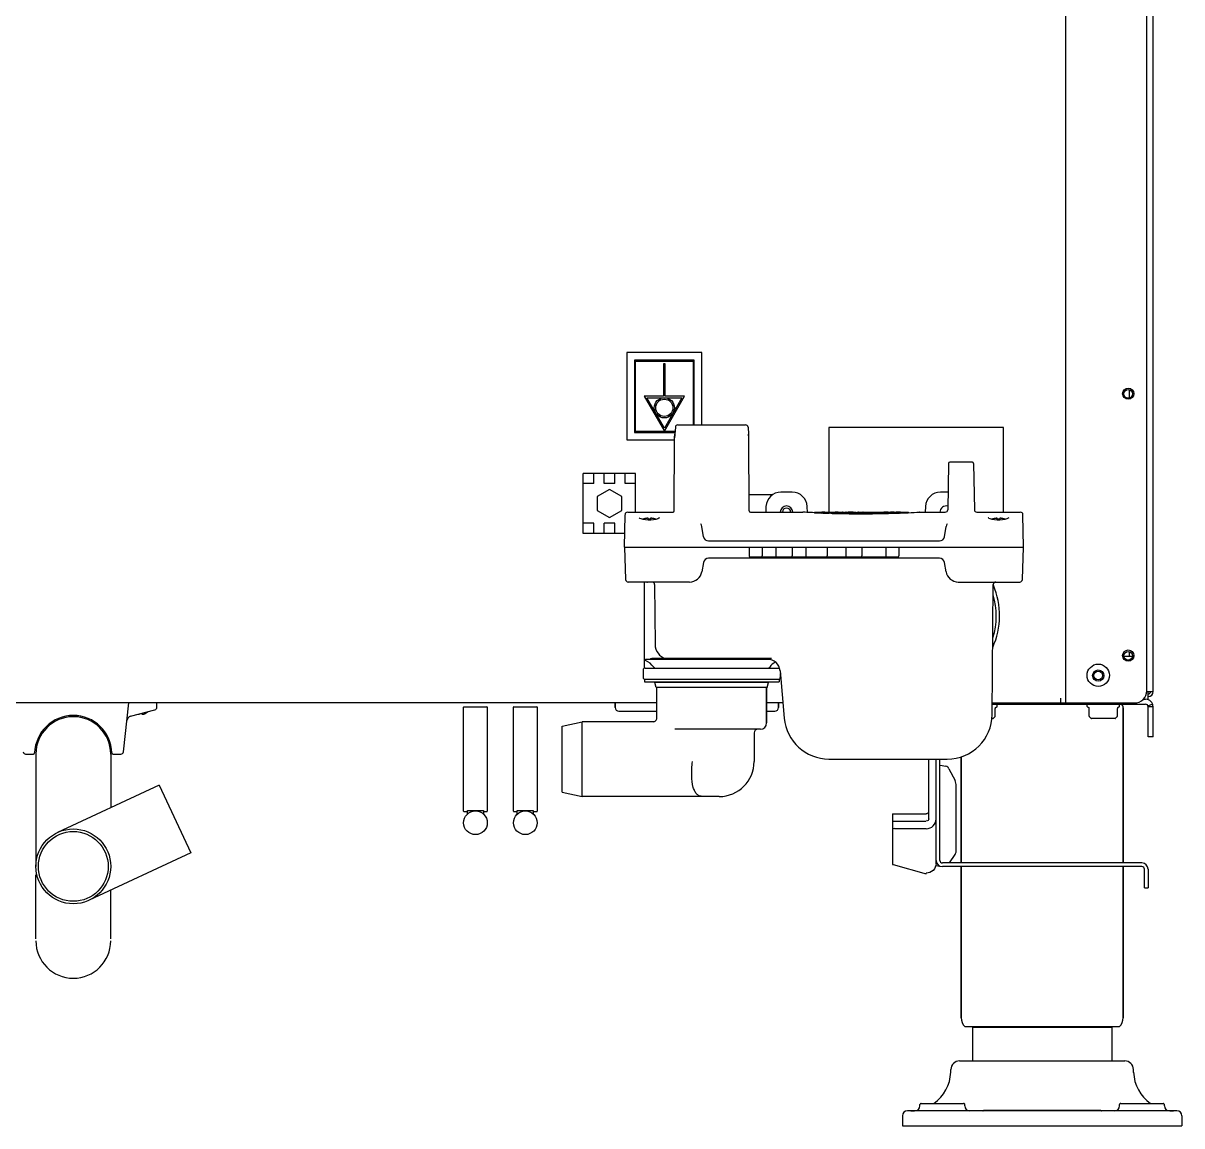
# Model space of a CAD drawing. Header units: millimetres. Extents: x 2482 to 7241, y 2335 to 6851.
# Drawn here: x 2941.9 to 3406.5, y 3663.4 to 4105.4 of the extents above; entities that cross this region are included whole.
import ezdxf

# ---------------------------------------------------------------- set-up
doc = ezdxf.new("R2010")
doc.units = ezdxf.units.MM
doc.header["$LTSCALE"] = 669.9
doc.layers.get('0').update_dxf_attribs({"linetype": 'CONTINUOUS'})
doc.layers.add('ASSI', color=7, linetype='CONTINUOUS')
doc.layers.add('GEOM', color=7, linetype='CONTINUOUS')

msp = doc.modelspace()

# ---------------------------------------------------------------- linework, layer by layer
at = {"color": 7, "linetype": 'Continuous'}
for p, q in [((3187.5, 3924.87), (3166.5, 3924.87)), ((3166.5, 3900.87), (3166.5, 3924.87)), ((3170.7, 3920.81), (3170.7, 3924.87)), ((3174.9, 3920.81), (3174.9, 3924.87)), ((3179.1, 3920.81), (3179.1, 3924.87)), ((3183.3, 3920.81), (3183.3, 3924.87)), ((3187.5, 3909.37), (3187.5, 3924.87)), ((3170.7, 3920.81), (3166.5, 3920.81)), ((3177, 3918.52), (3172.11, 3915.69)), ((3179.1, 3920.81), (3174.9, 3920.81)), ((3181.9, 3915.69), (3177, 3918.52)), ((3187.5, 3920.81), (3183.3, 3920.81)), ((3172.11, 3915.69), (3172.11, 3910.04)), ((3181.9, 3910.04), (3181.9, 3915.69)), ((3172.11, 3910.04), (3177, 3907.22)), ((3177, 3907.22), (3181.9, 3910.04)), ((3170.7, 3904.92), (3166.5, 3904.92)), ((3170.7, 3900.87), (3170.7, 3904.92)), ((3179.1, 3904.92), (3174.9, 3904.92)), ((3174.9, 3900.87), (3174.9, 3904.92)), ((3179.1, 3900.87), (3179.1, 3904.92)), ((3190.5, 3906.56), (3190.5, 3906.58)), ((3192.07, 3906.91), (3192, 3906.91)), ((3192.5, 3906.56), (3192.5, 3906.91)), ((3193.5, 3906.91), (3193.5, 3906.56)), ((3193.93, 3906.91), (3193.91, 3906.91)), ((3195.5, 3906.58), (3195.5, 3906.56)), ((3330.5, 3906.56), (3330.5, 3906.58)), ((3332.07, 3906.91), (3332, 3906.91)), ((3332.5, 3906.56), (3332.5, 3906.91)), ((3333.5, 3906.91), (3333.5, 3906.56)), ((3333.93, 3906.91), (3333.91, 3906.91)), ((3335.5, 3906.58), (3335.5, 3906.56)), ((3183.1, 3900.87), (3166.5, 3900.87)), ((2988.07, 3828.36), (2988.1, 3828.36)), ((2988.5, 3828.37), (2988.5, 3828.49)), ((2989.5, 3828.76), (2989.5, 3828.37)), ((2989.93, 3828.36), (2990, 3828.37)), ((2991.3, 3828.92), (2991.3, 3828.89)), ((3118.5, 3789.52), (3118.5, 3831.22)), ((3118.65, 3831.37), (3127.85, 3831.37)), ((3128, 3831.22), (3128, 3789.52)), ((3138.5, 3789.52), (3138.5, 3831.22)), ((3138.65, 3831.37), (3147.85, 3831.37)), ((3148, 3831.22), (3148, 3789.52)), ((3332.45, 3831.53), (3332.45, 3832.37)), ((3368.55, 3831.53), (3368.55, 3832.37)), ((3381.45, 3831.53), (3381.45, 3832.37)), ((3118.65, 3789.37), (3120.04, 3789.37)), ((3120.04, 3789.75), (3126.46, 3789.75)), ((3120.04, 3788.37), (3120.04, 3789.75)), ((3126.46, 3789.75), (3126.46, 3788.37)), ((3126.46, 3789.37), (3127.85, 3789.37)), ((3138.65, 3789.37), (3140.04, 3789.37)), ((3140.04, 3789.75), (3146.46, 3789.75)), ((3140.04, 3788.37), (3140.04, 3789.75)), ((3146.46, 3789.75), (3146.46, 3788.37)), ((3146.46, 3789.37), (3147.85, 3789.37))]:
    msp.add_line(p, q, dxfattribs=at)
for centre in [(3123.25, 3784.87), (3143.25, 3784.87)]:
    msp.add_circle(centre, 4.75, dxfattribs=at)
for centre, radius, start, end in [((3192.8, 3899.97), 7, 109.1821, 111.2471), ((3192.81, 3899.95), 7.01, 107.6945, 109.259), ((3192.82, 3899.94), 7.01, 106.1372, 107.6944), ((3192.82, 3899.94), 7.02, 105.8377, 106.1373), ((3192.82, 3899.93), 7.02, 104.5801, 105.8376), ((3192.82, 3899.93), 7.03, 104.0076, 104.5802), ((3192.82, 3899.92), 7.04, 103.017, 104.0075), ((3192.82, 3899.91), 7.04, 102.2831, 103.017), ((3192.83, 3899.9), 7.05, 101.444, 102.283), ((3192.83, 3899.89), 7.07, 100.5884, 101.4439), ((3192.83, 3899.87), 7.09, 99.8674, 100.5885), ((3192.84, 3899.85), 7.11, 98.8517, 99.8671), ((3192.84, 3899.82), 7.14, 98.2977, 98.8519), ((3192.85, 3899.76), 7.19, 96.7465, 98.2961), ((3192.25, 3902.7), 4.21, 92.1161, 92.425), ((3192.25, 3902.68), 4.24, 91.4771, 92.1158), ((3192.25, 3902.66), 4.26, 91.0914, 91.4774), ((3192.25, 3902.64), 4.27, 90.5364, 91.0913), ((3192.25, 3902.64), 4.28, 90.103, 90.5366), ((3192.25, 3902.63), 4.28, 89.5938, 90.103), ((3192.25, 3902.64), 4.27, 89.1075, 89.5939), ((3192.25, 3902.65), 4.26, 88.6366, 89.1075), ((3192.25, 3902.67), 4.24, 88.0512, 88.6368), ((3192.25, 3902.69), 4.22, 87.6489, 88.051), ((3192.26, 3902.73), 4.18, 86.6155, 87.6501), ((3193, 3899.41), 7.17, 91.3294, 93.9959), ((3193, 3899.39), 7.18, 88.6697, 91.3303), ((3193, 3899.41), 7.17, 86.0041, 88.6706), ((3193.75, 3902.73), 4.18, 92.35, 93.3845), ((3193.75, 3902.69), 4.22, 91.9489, 92.3511), ((3193.75, 3902.67), 4.24, 91.3632, 91.9488), ((3193.75, 3902.65), 4.26, 90.8924, 91.3634), ((3193.75, 3902.64), 4.27, 90.4061, 90.8924), ((3193.75, 3902.64), 4.28, 89.4635, 90.4062), ((3193.75, 3902.64), 4.27, 88.9087, 89.4636), ((3193.75, 3902.66), 4.26, 88.5226, 88.9086), ((3193.75, 3902.68), 4.24, 87.8842, 88.5229), ((3193.76, 3902.74), 4.18, 86.6153, 87.5761), ((3193.16, 3899.76), 7.19, 81.7039, 83.2535), ((3193.17, 3899.82), 7.14, 81.1481, 81.7023), ((3193.17, 3899.85), 7.11, 80.1329, 81.1483), ((3193.17, 3899.87), 7.09, 79.4115, 80.1325), ((3193.18, 3899.89), 7.07, 78.5561, 79.4116), ((3193.18, 3899.9), 7.05, 77.717, 78.556), ((3193.18, 3899.91), 7.04, 76.983, 77.7169), ((3193.18, 3899.92), 7.04, 75.9925, 76.983), ((3193.19, 3899.93), 7.03, 75.4198, 75.9924), ((3193.19, 3899.93), 7.02, 74.1624, 75.4199), ((3193.19, 3899.94), 7.02, 73.8627, 74.1623), ((3193.19, 3899.94), 7.01, 72.3056, 73.8628), ((3193.19, 3899.95), 7.01, 70.741, 72.3055), ((3193.2, 3899.97), 7, 68.7398, 70.8179), ((3332.8, 3899.97), 7, 109.1821, 111.2471), ((3332.81, 3899.95), 7.01, 107.6945, 109.259), ((3332.82, 3899.94), 7.01, 106.1372, 107.6944), ((3332.82, 3899.94), 7.02, 105.8377, 106.1373), ((3332.82, 3899.93), 7.02, 104.5801, 105.8376), ((3332.82, 3899.93), 7.03, 104.0076, 104.5802), ((3332.82, 3899.92), 7.04, 103.017, 104.0075), ((3332.82, 3899.91), 7.04, 102.2831, 103.017), ((3332.83, 3899.9), 7.05, 101.444, 102.283), ((3332.83, 3899.89), 7.07, 100.5884, 101.4439), ((3332.83, 3899.87), 7.09, 99.8674, 100.5885), ((3332.84, 3899.85), 7.11, 98.8517, 99.8671), ((3332.84, 3899.82), 7.14, 98.2977, 98.8519), ((3332.85, 3899.76), 7.19, 96.7465, 98.2961), ((3332.25, 3902.7), 4.21, 92.1161, 92.425), ((3332.25, 3902.68), 4.24, 91.4771, 92.1158), ((3332.25, 3902.66), 4.26, 91.0914, 91.4774), ((3332.25, 3902.64), 4.27, 90.5364, 91.0913), ((3332.25, 3902.64), 4.28, 90.103, 90.5366), ((3332.25, 3902.63), 4.28, 89.5938, 90.103), ((3332.25, 3902.64), 4.27, 89.1075, 89.5939), ((3332.25, 3902.65), 4.26, 88.6366, 89.1075), ((3332.25, 3902.67), 4.24, 88.0512, 88.6368), ((3332.25, 3902.69), 4.22, 87.6489, 88.051), ((3332.26, 3902.73), 4.18, 86.6155, 87.6501), ((3333, 3899.41), 7.17, 91.3294, 93.9959), ((3333, 3899.39), 7.18, 88.6697, 91.3303), ((3333, 3899.41), 7.17, 86.0041, 88.6706), ((3333.75, 3902.73), 4.18, 92.35, 93.3845), ((3333.75, 3902.69), 4.22, 91.9489, 92.3511), ((3333.75, 3902.67), 4.24, 91.3632, 91.9488), ((3333.75, 3902.65), 4.26, 90.8924, 91.3634), ((3333.75, 3902.64), 4.27, 90.4061, 90.8924), ((3333.75, 3902.64), 4.28, 89.4635, 90.4062), ((3333.75, 3902.64), 4.27, 88.9087, 89.4636), ((3333.75, 3902.66), 4.26, 88.5226, 88.9086), ((3333.75, 3902.68), 4.24, 87.8842, 88.5229), ((3333.76, 3902.74), 4.18, 86.6153, 87.5761), ((3333.16, 3899.76), 7.19, 81.7039, 83.2535), ((3333.17, 3899.82), 7.14, 81.1481, 81.7023), ((3333.17, 3899.85), 7.11, 80.1329, 81.1483), ((3333.17, 3899.87), 7.09, 79.4115, 80.1325), ((3333.18, 3899.89), 7.07, 78.5561, 79.4116), ((3333.18, 3899.9), 7.05, 77.717, 78.556), ((3333.18, 3899.91), 7.04, 76.983, 77.7169), ((3333.18, 3899.92), 7.04, 75.9925, 76.983), ((3333.19, 3899.93), 7.03, 75.4198, 75.9924), ((3333.19, 3899.93), 7.02, 74.1624, 75.4199), ((3333.19, 3899.94), 7.02, 73.8627, 74.1623), ((3333.19, 3899.94), 7.01, 72.3056, 73.8628), ((3333.19, 3899.95), 7.01, 70.741, 72.3055), ((3333.2, 3899.97), 7, 68.7398, 70.8179), ((2988.26, 3830.35), 2, 263.7754, 264.7438), ((2988.25, 3830.33), 1.97, 265.3984, 266.7833), ((2988.25, 3830.32), 1.96, 266.7841, 267.6235), ((2988.25, 3830.31), 1.96, 267.6233, 268.8455), ((2988.25, 3830.31), 1.95, 268.8459, 270.9258), ((2988.25, 3830.31), 1.95, 270.9261, 271.9964), ((2988.25, 3830.32), 1.96, 271.9964, 273.0228), ((2988.25, 3830.33), 1.97, 273.0233, 274.286), ((2988.25, 3830.34), 1.98, 274.2856, 275.1372), ((2988.25, 3830.36), 2.01, 275.1401, 277.2744), ((2989.76, 3830.36), 2.01, 262.7256, 264.8598), ((2989.75, 3830.34), 1.98, 264.8627, 265.7144), ((2989.75, 3830.33), 1.97, 265.714, 266.9767), ((2989.75, 3830.32), 1.96, 266.9771, 268.0037), ((2989.75, 3830.31), 1.95, 268.0037, 269.0738), ((2989.75, 3830.31), 1.95, 269.0741, 271.1541), ((2989.75, 3830.31), 1.95, 271.1544, 272.3767), ((2989.75, 3830.32), 1.96, 272.3765, 273.2159), ((2989.75, 3830.33), 1.97, 273.2166, 274.6016), ((2989.75, 3830.34), 1.98, 274.6009, 275.2558), ((2988.86, 3832.86), 4.64, 284.3176, 286.3964), ((2988.85, 3832.9), 4.67, 286.3949, 287.3772), ((2988.84, 3832.91), 4.68, 287.3773, 288.465), ((2988.84, 3832.93), 4.7, 288.4656, 290.5187), ((2988.83, 3832.94), 4.72, 290.5181, 291.0023), ((2988.83, 3832.95), 4.72, 291.0025, 292.5476), ((2988.83, 3832.95), 4.73, 292.5474, 293.3174), ((2988.82, 3832.96), 4.73, 293.3175, 294.5722), ((2988.82, 3832.96), 4.74, 294.5722, 295.5402), ((2988.82, 3832.97), 4.74, 295.5402, 296.6812), ((2988.82, 3832.97), 4.75, 296.6813, 298.0074), ((2988.82, 3832.97), 4.75, 298.0074, 298.9684), ((2988.82, 3832.98), 4.75, 298.9687, 301.5341), ((2988.8, 3832.99), 4.8, 301.3727, 311.6202), ((3118.65, 3831.22), 0.15, 90, 180), ((3127.85, 3831.22), 0.15, 0, 90), ((3138.65, 3831.22), 0.15, 90, 180), ((3147.85, 3831.22), 0.15, 0, 90), ((3118.65, 3789.52), 0.15, 180, 270), ((3127.85, 3789.52), 0.15, 270, 360), ((3138.65, 3789.52), 0.15, 180, 270), ((3147.85, 3789.52), 0.15, 270, 360)]:
    msp.add_arc(centre, radius, start, end, dxfattribs=at)
at = {"layer": 'ASSI', "color": 7, "linetype": 'Continuous'}
for p, q in [((3242, 3850.67), (3194, 3850.67)), ((3196, 3826.87), (3196, 3839.12)), ((3240, 3824.87), (3240, 3839.12)), ((3179.25, 3832.87), (3179.25, 3831.12)), ((3244.75, 3832.87), (3244.75, 3831.12)), ((3383, 3768.77), (3383, 3830.87)), ((2960.4, 3827.58), (2960.4, 3827.22)), ((2963.6, 3827.58), (2963.6, 3827.22)), ((3235, 3820.87), (3235, 3809.37)), ((3318, 3768.77), (3318, 3811.25)), ((2996.45, 3799.98), (2955.66, 3780.96)), ((2996.45, 3799.98), (3009.13, 3772.79)), ((3009.13, 3772.79), (2968.34, 3753.77)), ((3318, 3706.66), (3318, 3767.27)), ((3383, 3706.66), (3383, 3767.27)), ((3319.47, 3703.12), (3381.54, 3703.12)), ((3322.5, 3702.87), (3378.5, 3702.87)), ((3322.5, 3702.87), (3322.5, 3689.37)), ((3378.5, 3702.87), (3378.5, 3689.37))]:
    msp.add_line(p, q, dxfattribs=at)
at = {"layer": 'ASSI', "linetype": 'Continuous'}
for centre, radius in [((3385, 3956.87), 2.25), ((3385, 3956.77), 1.75), ((3385, 3851.87), 2.25), ((3385, 3851.77), 1.75), ((3373, 3843.97), 4.5), ((3373, 3843.87), 2.25), ((3373, 3843.87), 1.75)]:
    msp.add_circle(centre, radius, dxfattribs=at)
at = {"layer": 'ASSI', "color": 7, "linetype": 'Continuous'}
for centre, radius, start, end in [((3248, 3909.37), 2.5, 0, 180), ((3312, 3909.37), 2.5, 73.8404, 180), ((3192.8, 3899.97), 7, 109.1821, 111.1826), ((3193.2, 3899.97), 7, 68.8042, 70.8179), ((3332.8, 3899.97), 7, 109.1821, 111.1826), ((3333.2, 3899.97), 7, 68.8042, 70.8179), ((3194, 3849.58), 1.09, 90, 133.6028), ((2988.8, 3832.99), 4.8, 301.3727, 311.8209), ((3323, 3706.66), 5, 180, 225), ((3378, 3706.66), 5, 315, 360)]:
    msp.add_arc(centre, radius, start, end, dxfattribs=at)
at = {"layer": 'ASSI', "linetype": 'Continuous'}
for centre, radius, start, end in [((3248, 3909.37), 1.65, 0, 180), ((3302, 3867.87), 30.09, 342.9325, 16.2126)]:
    msp.add_arc(centre, radius, start, end, dxfattribs=at)
at = {"layer": 'GEOM', "linetype": 'Continuous'}
for p, q in [((3395, 3837.47), (3395, 5487.91)), ((3360, 3832.87), (3360, 4372.87)), ((3392.5, 3837.87), (3392.5, 4369.87)), ((3386.75, 3851.47), (3383.25, 3851.47)), ((3191, 3841.37), (3245, 3841.37)), ((3358, 3832.87), (3358, 3834.87)), ((3391.06, 3834.37), (3392, 3834.37)), ((3392.42, 3837.47), (3395, 3837.47)), ((3393, 3834.37), (3393, 3837.47)), ((3196, 3832.87), (2564, 3832.87)), ((3246.53, 3832.87), (3240, 3832.87)), ((3330.5, 3832.87), (3387.5, 3832.87)), ((3395, 3819.37), (3395, 3831.37)), ((3308, 3768.46), (3308, 3810.37)), ((3309.55, 3808.01), (3311.91, 3807.57)), ((3313.13, 3806.47), (3315.56, 3801.8)), ((3316.06, 3774.08), (3316.06, 3799.6)), ((3290.5, 3782.49), (3290.5, 3768.25)), ((3304, 3782.47), (3293.5, 3782.47)), ((3290.78, 3768.08), (3304, 3764.33)), ((3308.37, 3768.35), (3308.18, 3768.39)), ((3313.41, 3768.77), (3315.56, 3772.07)), ((3304, 3764.33), (3304, 3764.66)), ((3390.5, 3767.27), (3310.5, 3767.27)), ((3391.5, 3758.77), (3391.5, 3766.27))]:
    msp.add_line(p, q, dxfattribs=at)
at = {"layer": 'GEOM', "color": 7, "linetype": 'Continuous'}
for p, q in [((3214, 3973.37), (3184, 3973.37)), ((3184, 3973.37), (3184, 3938.37)), ((3214, 3944.37), (3214, 3973.37)), ((3211, 3970.37), (3187, 3970.37)), ((3187, 3970.37), (3187, 3941.37)), ((3187.4, 3969.97), (3210.6, 3969.97)), ((3187.4, 3941.77), (3187.4, 3969.97)), ((3199.3, 3968.87), (3198.7, 3968.87)), ((3198.7, 3968.87), (3198.7, 3955.87)), ((3199.3, 3955.87), (3199.3, 3968.87)), ((3210.6, 3969.97), (3210.6, 3944.37)), ((3211, 3944.37), (3211, 3970.37)), ((3385.5, 3955.09), (3385.5, 3958.44)), ((3198.7, 3955.87), (3190.95, 3955.87)), ((3190.95, 3955.87), (3199, 3941.87)), ((3191.99, 3955.27), (3206.02, 3955.27)), ((3199, 3943.07), (3191.99, 3955.27)), ((3199, 3941.87), (3207.05, 3955.87)), ((3206.02, 3955.27), (3199, 3943.07)), ((3207.05, 3955.87), (3199.3, 3955.87)), ((3187, 3941.37), (3203.25, 3941.37)), ((3203.29, 3941.77), (3187.4, 3941.77)), ((3203.13, 3939.13), (3203.2, 3940.7)), ((3203.43, 3943.45), (3203.2, 3940.7)), ((3204.42, 3944.37), (3231.58, 3944.37)), ((3232.58, 3943.45), (3232.81, 3940.7)), ((3232.88, 3939.13), (3232.81, 3940.7)), ((3335, 3943.37), (3265, 3943.37)), ((3265, 3943.37), (3265, 3909.37)), ((3335, 3909.37), (3335, 3943.37)), ((3184, 3938.37), (3203.12, 3938.37)), ((3203, 3909.87), (3203.13, 3939.13)), ((3233, 3909.87), (3232.88, 3939.13)), ((3312.99, 3928.88), (3312.67, 3910.35)), ((3322.51, 3929.37), (3313.49, 3929.37)), ((3323.01, 3928.88), (3323.33, 3910.35)), ((3250.26, 3917.37), (3245.75, 3917.37)), ((3312.79, 3917.37), (3309.68, 3917.37)), ((3242.5, 3916.37), (3232.98, 3916.37)), ((3183, 3895.37), (3183.23, 3908.33)), ((3184.31, 3909.37), (3202.5, 3909.37)), ((3233.5, 3909.37), (3254.5, 3909.37)), ((3239.75, 3911.63), (3239.65, 3909.37)), ((3254.65, 3909.36), (3254.5, 3909.37)), ((3256.36, 3909.27), (3256.25, 3911.63)), ((3259.15, 3909.14), (3259.14, 3909.14)), ((3259.15, 3909.37), (3262.09, 3909.37)), ((3259.15, 3909.14), (3259.15, 3909.37)), ((3259.23, 3909.14), (3259.15, 3909.14)), ((3262.08, 3909.24), (3262.09, 3909.24)), ((3262.56, 3909.01), (3262.08, 3909.03)), ((3262.09, 3909.24), (3262.41, 3909.22)), ((3263.28, 3909.19), (3263.6, 3909.18)), ((3263.6, 3909.18), (3264.06, 3909.16)), ((3264.05, 3908.96), (3263.83, 3908.97)), ((3264.06, 3909.3), (3264.06, 3909.37)), ((3264.06, 3909.16), (3264.22, 3909.16)), ((3265.26, 3908.92), (3265.03, 3908.93)), ((3265.77, 3908.91), (3265.26, 3908.92)), ((3266.75, 3909.08), (3267.2, 3909.06)), ((3266.76, 3909.3), (3266.76, 3909.37)), ((3268.64, 3909.03), (3268.72, 3909.02)), ((3268.72, 3909.37), (3270.24, 3909.37)), ((3270.07, 3909), (3270.24, 3908.99)), ((3270.24, 3909.37), (3270.24, 3909.32)), ((3270.92, 3909.29), (3271.25, 3909.29)), ((3271.64, 3908.97), (3271.93, 3908.96)), ((3271.93, 3909.37), (3272.69, 3909.37)), ((3271.93, 3909.37), (3271.93, 3909.32)), ((3274.55, 3909.37), (3275.2, 3909.36)), ((3275.2, 3909.36), (3275.3, 3909.36)), ((3275.28, 3908.92), (3275.3, 3908.92)), ((3275.3, 3909.32), (3275.3, 3909.36)), ((3275.93, 3909.29), (3276.32, 3909.29)), ((3276.99, 3909.37), (3278.54, 3909.37)), ((3276.99, 3909.37), (3276.99, 3909.32)), ((3278.7, 3909.36), (3278.54, 3909.37)), ((3280.5, 3909.31), (3280.43, 3909.31)), ((3280.5, 3909.31), (3280.5, 3909.37)), ((3280.51, 3909.37), (3284.16, 3909.37)), ((3282.33, 3909.29), (3282.25, 3909.29)), ((3284.16, 3909.31), (3284.16, 3909.37)), ((3286.05, 3909.36), (3286.01, 3909.36)), ((3286.13, 3909.37), (3286.05, 3909.36)), ((3286.13, 3909.37), (3287.33, 3909.37)), ((3288.74, 3909.37), (3288.76, 3909.37)), ((3288.76, 3909.3), (3288.76, 3909.37)), ((3290.37, 3909.35), (3290.33, 3909.35)), ((3290.34, 3909.11), (3290.42, 3909.11)), ((3290.41, 3909.35), (3290.37, 3909.35)), ((3290.42, 3909.11), (3290.48, 3909.11)), ((3291.47, 3909.15), (3291.84, 3909.16)), ((3291.84, 3909.16), (3291.99, 3909.16)), ((3291.99, 3909.37), (3292, 3909.37)), ((3291.99, 3909.3), (3291.99, 3909.37)), ((3292.01, 3908.96), (3291.99, 3908.96)), ((3292.03, 3908.96), (3292.01, 3908.96)), ((3293.42, 3909.01), (3293.3, 3909)), ((3293.38, 3909.22), (3293.76, 3909.23)), ((3293.42, 3909.37), (3296.85, 3909.37)), ((3293.75, 3909.02), (3293.42, 3909.01)), ((3296.86, 3909.14), (3296.62, 3909.13)), ((3296.72, 3909.36), (3296.85, 3909.37)), ((3296.85, 3909.14), (3296.85, 3909.37)), ((3296.87, 3909.14), (3296.86, 3909.14)), ((3301.36, 3909.36), (3301.35, 3909.36)), ((3301.5, 3909.37), (3301.36, 3909.36)), ((3301.5, 3909.37), (3311.67, 3909.37)), ((3303.68, 3911.63), (3303.58, 3909.37)), ((3324.33, 3909.37), (3341.69, 3909.37)), ((3343, 3895.37), (3342.78, 3908.33)), ((3191.4, 3906.27), (3190.46, 3906.44)), ((3196.33, 3906.66), (3195.58, 3906.44)), ((3214.71, 3899.52), (3213.98, 3903.68)), ((3311.29, 3899.52), (3312.03, 3903.68)), ((3331.4, 3906.27), (3330.46, 3906.44)), ((3336.33, 3906.66), (3335.58, 3906.44)), ((3183, 3895.37), (3243.54, 3895.37)), ((3183, 3895.37), (3183.46, 3882.33)), ((3216.68, 3897.87), (3309.32, 3897.87)), ((3233, 3895.37), (3233, 3891.87)), ((3238.25, 3895.37), (3238.25, 3891.87)), ((3243.75, 3895.37), (3343, 3895.37)), ((3243.75, 3895.37), (3243.75, 3891.87)), ((3250.25, 3895.37), (3250.25, 3891.87)), ((3255.75, 3895.37), (3255.75, 3891.87)), ((3264.25, 3895.37), (3264.25, 3891.87)), ((3271.75, 3895.37), (3271.75, 3891.87)), ((3278.25, 3895.37), (3278.25, 3891.87)), ((3287.75, 3895.37), (3287.75, 3891.87)), ((3293, 3895.37), (3293, 3891.87)), ((3342.55, 3882.33), (3343, 3895.37)), ((3214.71, 3889.22), (3214.06, 3885.5)), ((3309.32, 3890.87), (3216.68, 3890.87)), ((3237.75, 3891.37), (3233.5, 3891.37)), ((3244.11, 3891.37), (3237.89, 3891.37)), ((3249.75, 3891.37), (3244.25, 3891.37)), ((3256.11, 3891.37), (3249.89, 3891.37)), ((3292.5, 3891.37), (3256.25, 3891.37)), ((3311.95, 3885.5), (3311.29, 3889.22)), ((3209.13, 3881.37), (3184.46, 3881.37)), ((3191, 3846.82), (3191, 3881.37)), ((3192, 3881.37), (3192.2, 3881.37)), ((3195.09, 3880.38), (3195.3, 3856.32)), ((3316.87, 3881.37), (3341.55, 3881.37)), ((3330.46, 3828.21), (3330.91, 3880.38)), ((3385.5, 3851.47), (3385.5, 3853.44)), ((3240.42, 3850.37), (3191.57, 3850.37)), ((3245, 3846.82), (3245, 3847.32)), ((3190.5, 3846.12), (3190.5, 3843.12)), ((3191, 3842.42), (3191, 3841.37)), ((3191, 3842.37), (3245, 3842.37)), ((3191.25, 3846.87), (3244.75, 3846.87)), ((3245, 3842.42), (3245, 3841.37)), ((3245.4, 3845.8), (3247.06, 3826.8)), ((3245.5, 3844.65), (3245.5, 3843.12)), ((3195.25, 3841.37), (3195.25, 3841.12)), ((3240.75, 3841.12), (3195.25, 3841.12)), ((3195.75, 3839.12), (3195.25, 3841.12)), ((3240.25, 3839.12), (3195.75, 3839.12)), ((3196, 3826.87), (3196, 3839.12)), ((3240, 3839.12), (3240, 3824.87)), ((3240.25, 3839.12), (3240.75, 3841.12)), ((3240.75, 3841.37), (3240.75, 3841.12)), ((2982.1, 3813.25), (2984.33, 3832.87)), ((2985, 3827.55), (2994.76, 3830.17)), ((2995.5, 3831.14), (2995.5, 3832.87)), ((3179.25, 3831.12), (3179.25, 3832.87)), ((3180.75, 3829.62), (3196, 3829.62)), ((3240, 3829.62), (3243.25, 3829.62)), ((3244.75, 3831.12), (3244.75, 3832.87)), ((3330.49, 3832.37), (3392, 3832.37)), ((3331.7, 3827.59), (3331.7, 3830.71)), ((3331.96, 3831.15), (3331.99, 3831.17)), ((3331.99, 3831.17), (3332.01, 3831.17)), ((3332.01, 3831.17), (3332.3, 3831.3)), ((3332.45, 3831.53), (3332.45, 3832.37)), ((3368.55, 3831.53), (3368.55, 3832.37)), ((3369.23, 3830.97), (3369.24, 3830.96)), ((3369.31, 3827.59), (3369.31, 3830.71)), ((3380.7, 3827.59), (3380.7, 3830.71)), ((3380.96, 3831.15), (3380.99, 3831.17)), ((3380.99, 3831.17), (3381.01, 3831.17)), ((3381.01, 3831.17), (3381.3, 3831.3)), ((3381.45, 3831.53), (3381.45, 3832.37)), ((3383, 3830.87), (3383, 3768.77)), ((3394.83, 3832.37), (3392.95, 3831.7)), ((3395, 3831.37), (3393, 3831.37)), ((3393, 3819.37), (3393, 3831.37)), ((2960.11, 3827.75), (2960.4, 3827.58)), ((2963.6, 3827.58), (2960.4, 3827.58)), ((2963.9, 3827.75), (2963.6, 3827.58)), ((3158, 3823.62), (3166, 3825.37)), ((3194.5, 3825.37), (3166, 3825.37)), ((3166, 3795.37), (3166, 3825.37)), ((3330.77, 3826.67), (3330.33, 3826.67)), ((3330.95, 3826.74), (3331.63, 3827.42)), ((3370.06, 3826.74), (3369.38, 3827.42)), ((3379.77, 3826.67), (3370.23, 3826.67)), ((3379.95, 3826.74), (3380.63, 3827.42)), ((3158, 3797.12), (3158, 3823.62)), ((3237.5, 3822.37), (3203.23, 3822.37)), ((3395, 3819.37), (3393, 3819.37)), ((2942.9, 3812.37), (2946.01, 3812.37)), ((2947, 3812.37), (2947, 3767.37)), ((2977, 3812.37), (2977, 3790.91)), ((2977.99, 3812.37), (2981.11, 3812.37)), ((3265, 3810.37), (3312.46, 3810.37)), ((3305, 3786.47), (3305, 3810.37)), ((3309.5, 3769.77), (3309.5, 3810.37)), ((3318, 3811.25), (3318, 3768.77)), ((3158, 3797.12), (3166, 3795.37)), ((3221, 3795.37), (3166, 3795.37)), ((3290.5, 3788.46), (3304, 3788.46)), ((3290.5, 3788.46), (3290.5, 3782.49)), ((3304.22, 3788.49), (3304, 3788.46)), ((3304.43, 3788.56), (3304.22, 3788.49)), ((3304.61, 3788.67), (3304.43, 3788.56)), ((3293.5, 3785.47), (3304, 3785.47)), ((3390.5, 3768.77), (3310.5, 3768.77)), ((2947, 3738.31), (2947, 3764.05)), ((3307.84, 3767.76), (3309.45, 3767.46)), ((3318, 3767.27), (3318, 3706.66)), ((3383, 3767.27), (3383, 3706.66)), ((3393, 3766.27), (3393, 3758.77)), ((3391.5, 3758.77), (3393, 3758.77)), ((2977, 3738.31), (2977, 3757.81)), ((3322.5, 3702.87), (3322.5, 3689.37)), ((3378.5, 3702.87), (3378.5, 3689.37)), ((3317.38, 3689.37), (3383.63, 3689.37)), ((3313.84, 3684.81), (3313.88, 3685.99)), ((3387.17, 3684.81), (3387.12, 3685.99)), ((3301.5, 3671.37), (3301.5, 3671.87)), ((3302, 3672.37), (3319, 3672.37)), ((3319.5, 3671.37), (3319.5, 3671.87)), ((3381.5, 3671.37), (3381.5, 3671.87)), ((3382, 3672.37), (3399, 3672.37)), ((3399.5, 3671.37), (3399.5, 3671.87)), ((3294.5, 3667.37), (3294.5, 3663.37)), ((3404.5, 3669.37), (3296.5, 3669.37)), ((3327, 3669.67), (3374, 3669.67)), ((3327, 3669.62), (3327, 3669.67)), ((3374, 3669.62), (3374, 3669.67)), ((3406.5, 3667.37), (3406.5, 3663.37)), ((3294.5, 3663.37), (3406.5, 3663.37))]:
    msp.add_line(p, q, dxfattribs=at)
for points in [[(3190.46, 3906.44), (3189.7, 3906.65), (3189.17, 3906.89), (3188.93, 3907.09), (3188.9, 3907.14)], [(3195.58, 3906.44), (3194.64, 3906.28), (3193.58, 3906.19), (3192.47, 3906.19), (3191.4, 3906.27)], [(3197.1, 3907.14), (3197.08, 3907.09), (3196.85, 3906.9), (3196.33, 3906.66)], [(3330.46, 3906.44), (3329.7, 3906.65), (3329.17, 3906.89), (3328.93, 3907.09), (3328.9, 3907.14)], [(3335.58, 3906.44), (3334.64, 3906.28), (3333.58, 3906.19), (3332.47, 3906.19), (3331.4, 3906.27)], [(3337.1, 3907.14), (3337.08, 3907.09), (3336.85, 3906.9), (3336.33, 3906.66)], [(3331.76, 3830.96), (3331.79, 3831), (3331.81, 3831.03), (3331.83, 3831.05)], [(3331.78, 3830.99), (3331.8, 3831.01), (3331.82, 3831.04), (3331.85, 3831.07), (3331.87, 3831.09), (3331.89, 3831.11), (3331.92, 3831.13), (3331.95, 3831.14), (3331.97, 3831.16), (3331.99, 3831.17)], [(3331.83, 3831.05), (3331.86, 3831.08), (3331.89, 3831.1), (3331.91, 3831.12), (3331.94, 3831.14), (3331.96, 3831.15)], [(3368.7, 3831.3), (3369.01, 3831.17), (3369.03, 3831.16), (3369.05, 3831.15), (3369.07, 3831.13), (3369.1, 3831.12), (3369.12, 3831.1), (3369.14, 3831.09), (3369.16, 3831.07)], [(3369.03, 3831.16), (3369.05, 3831.15), (3369.07, 3831.14), (3369.09, 3831.12), (3369.11, 3831.11), (3369.13, 3831.09), (3369.15, 3831.08), (3369.17, 3831.06), (3369.18, 3831.04), (3369.2, 3831.02), (3369.22, 3830.99)], [(3369.16, 3831.07), (3369.18, 3831.05), (3369.2, 3831.02), (3369.22, 3831), (3369.23, 3830.97)], [(3380.76, 3830.96), (3380.79, 3831), (3380.81, 3831.03), (3380.83, 3831.05)], [(3380.78, 3830.99), (3380.8, 3831.01), (3380.82, 3831.04), (3380.85, 3831.07), (3380.87, 3831.09), (3380.89, 3831.11), (3380.92, 3831.13), (3380.95, 3831.14), (3380.97, 3831.16), (3380.99, 3831.17)], [(3380.83, 3831.05), (3380.86, 3831.08), (3380.89, 3831.1), (3380.91, 3831.12), (3380.94, 3831.14), (3380.96, 3831.15)]]:
    msp.add_lwpolyline(points, dxfattribs=at)
at = {"layer": 'GEOM', "linetype": 'Continuous'}
msp.add_lwpolyline([(3308.18, 3768.39), (3308.08, 3768.41), (3308.02, 3768.44), (3308, 3768.46)], dxfattribs=at)
at = {"layer": 'GEOM', "color": 7, "linetype": 'Continuous'}
for centre, radius in [((3199, 3951.21), 4.05), ((3199, 3951.21), 3.45), ((2962, 3767.37), 15), ((2962, 3767.37), 14)]:
    msp.add_circle(centre, radius, dxfattribs=at)
for centre, radius, start, end in [((3223.13, 3939.04), 20, 175.2364, 179.75), ((3204.42, 3943.37), 1, 90, 175.2364), ((3231.58, 3943.37), 1, 4.7636, 90), ((3212.88, 3939.04), 20, 0.25, 4.7636), ((3313.49, 3928.87), 0.5, 90, 179), ((3322.51, 3928.87), 0.5, 1, 90), ((3245.75, 3911.37), 6, 90, 177.5), ((3250.26, 3911.37), 6, 2.5, 90), ((3309.68, 3911.37), 6, 90.0009, 177.4793), ((3184.23, 3908.37), 1, 90, 179), ((3202.5, 3909.87), 0.5, 269.9971, 359.7511), ((3233.5, 3909.87), 0.5, 180.2489, 270.0029), ((3278.31, 4352.68), 443.95, 267.5374, 267.9052), ((3276.23, 4255.87), 346.92, 267.7161, 267.861), ((3278.1, 4347.11), 438.38, 267.9677, 268.1339), ((3265.49, 4010.03), 100.74, 268.927, 269.1824), ((3263.44, 3916.87), 7.58, 272.6331, 272.9553), ((3278.12, 4347.49), 438.76, 268.1629, 268.2902), ((3265.41, 4004.05), 94.76, 269.1835, 270.8165), ((3278.43, 4314.47), 405.56, 267.9908, 268.3495), ((3265.41, 4035.36), 126.01, 269.8295, 270.1705), ((3278.07, 4345.85), 437.11, 268.3884, 268.5162), ((3278, 4343.13), 434.39, 268.5152, 271.8455), ((3265.32, 4010.03), 100.74, 270.8176, 271.073), ((3267.38, 3916.93), 7.64, 267.0737, 267.3649), ((3278.08, 4303.95), 395.03, 268.4213, 268.6307), ((3278.12, 4305.05), 396.14, 268.6404, 268.8349), ((3277.91, 4295.02), 386.1, 268.8611, 269.0693), ((3278.05, 4304.71), 395.79, 269.2225, 269.4923), ((3278, 4298.2), 389.29, 269.6034, 269.8517), ((3278, 4300), 391.09, 269.8521, 270.3674), ((3282.33, 4000.89), 91.6, 267.7265, 268.8093), ((3282.33, 4000.89), 91.6, 268.8557, 269.9488), ((3278, 4300.04), 391.13, 270.3671, 270.9027), ((3282.33, 4000.83), 91.54, 270.0002, 270.9216), ((3282.33, 4000.92), 91.63, 270.9222, 271.1463), ((3282.32, 4001.23), 91.94, 271.1458, 271.3226), ((3277.99, 4301.03), 392.12, 270.9027, 271.1904), ((3282.39, 3999.15), 89.86, 271.3137, 272.3089), ((3277.96, 4302.05), 393.13, 271.1905, 271.5738), ((3288.12, 3929.62), 20.33, 268.1784, 271.819), ((3277.92, 4303.47), 394.56, 271.5742, 271.8039), ((3288.37, 3922.14), 12.85, 271.7992, 272.4686), ((3277.83, 4306.55), 397.64, 271.8221, 271.966), ((3292.38, 3922.14), 12.85, 267.5314, 268.2012), ((3292.62, 3929.64), 20.35, 268.1833, 271.8086), ((3277.66, 4309.7), 400.8, 272.0489, 272.2474), ((3278.17, 4338.45), 429.71, 271.848, 272.0179), ((3277.4, 4361.69), 452.97, 272.0691, 272.4326), ((3277.57, 4354.25), 445.52, 272.4827, 273.0596), ((3311.67, 3910.37), 1, 269.9944, 359.001), ((3324.33, 3910.37), 1, 180.999, 270.0056), ((3341.78, 3908.37), 1, 1, 90), ((3216.68, 3899.87), 2, 190.0003, 269.9973), ((3309.32, 3899.87), 2, 270, 350), ((3216.68, 3888.87), 2, 90.0027, 170.0001), ((3233.5, 3891.87), 0.5, 180, 270), ((3237.75, 3891.87), 0.5, 270, 360), ((3244.25, 3891.87), 0.5, 180, 270), ((3249.75, 3891.87), 0.5, 270, 360), ((3256.25, 3891.87), 0.5, 180, 270), ((3263.75, 3891.87), 0.5, 270, 360), ((3272.25, 3891.87), 0.5, 180, 270), ((3277.75, 3891.87), 0.5, 270, 360), ((3288.25, 3891.87), 0.5, 180, 270), ((3292.5, 3891.87), 0.5, 270, 360), ((3309.32, 3888.87), 2, 10.0001, 89.9974), ((3209.13, 3886.37), 5, 270, 350), ((3316.87, 3886.37), 5, 190, 270), ((3184.46, 3882.37), 1, 182, 270), ((3194.09, 3880.37), 1, 0.5, 90), ((3331.91, 3880.37), 1, 90, 179.5), ((3341.55, 3882.37), 1, 270, 358), ((3201.3, 3856.37), 6, 180.5, 252.8092), ((3191.57, 3850.12), 0.25, 90, 246.3707), ((3188.26, 3842.56), 8, 36.1436, 66.3707), ((3195.53, 3847.87), 1, 216.1436, 270), ((3240.42, 3845.37), 5, 4.9984, 90.0034), ((3240.48, 3847.87), 1, 270, 323.8564), ((3247.74, 3842.56), 8, 122.3599, 143.8564), ((3191.25, 3846.12), 0.75, 90, 180), ((3191.25, 3843.12), 0.75, 180, 270), ((3244.75, 3846.12), 0.75, 48.6293, 90), ((3244.75, 3843.12), 0.75, 270, 360), ((3393, 3837.47), 1, 270, 360), ((2994.5, 3831.14), 1, 285, 360), ((3180.75, 3831.12), 1.5, 180, 270), ((3243.25, 3831.12), 1.5, 270, 360), ((3332.2, 3830.71), 0.5, 112.6941, 179.999), ((3326, 3845.53), 15.56, 292.6971, 293.8921), ((3332.2, 3831.53), 0.25, 293.8921, 360), ((3368.8, 3831.53), 0.25, 180, 246.1079), ((3368.81, 3830.71), 0.5, 0.001, 67.3059), ((3381.2, 3830.71), 0.5, 112.6941, 179.999), ((3375, 3845.53), 15.56, 292.6971, 293.8921), ((3381.2, 3831.53), 0.25, 293.8921, 360), ((3381, 3830.87), 2, 0, 49.1982), ((3392, 3831.37), 1, 0, 90), ((2962, 3812.37), 15.5, 1.7908, 178.2092), ((2962, 3812.37), 15, 0, 180), ((2985.52, 3825.62), 2, 105.0005, 173.5182), ((3194.5, 3826.87), 1.5, 269.9998, 0.0003), ((3237.5, 3824.87), 2.5, 270, 360), ((3265, 3828.37), 18, 184.9972, 270.0024), ((3312.46, 3828.37), 18, 269.9977, 359.5), ((3330.77, 3826.92), 0.25, 270, 315), ((3331.45, 3827.59), 0.25, 315.0003, 0.0002), ((3369.56, 3827.59), 0.25, 179.9998, 224.9997), ((3370.23, 3826.92), 0.25, 225, 270), ((3379.77, 3826.92), 0.25, 270, 315), ((3380.45, 3827.59), 0.25, 315.0003, 0.0002), ((3236.5, 3820.87), 1.5, 90, 180), ((2942.9, 3813.37), 1, 186.483, 269.9992), ((2946.01, 3812.87), 0.5, 270, 358.2092), ((2977.99, 3812.87), 0.5, 181.7908, 270), ((2981.11, 3813.37), 1, 270.0008, 353.517), ((3221, 3809.37), 14, 270, 360), ((3215, 3808.86), 13.49, 269.8239, 269.9981), ((3215, 3808.74), 13.37, 269.8234, 269.9986), ((3310.5, 3769.77), 1, 180, 270), ((3390.5, 3766.27), 2.5, 0, 90), ((2962, 3737.53), 15, 180, 360), ((3317.38, 3685.87), 3.5, 90, 178), ((3383.63, 3685.87), 3.5, 2, 90), ((3297.85, 3685.37), 16, 305.4124, 358), ((3403.16, 3685.37), 16, 182, 234.5876), ((3299.5, 3671.37), 2, 270, 360), ((3302, 3671.87), 0.5, 89.9999, 180), ((3319, 3671.87), 0.5, 0, 90.0001), ((3321.5, 3671.37), 2, 180, 270), ((3379.5, 3671.37), 2, 270, 360), ((3382, 3671.87), 0.5, 89.9999, 180), ((3399, 3671.87), 0.5, 0, 90.0001), ((3401.5, 3671.37), 2, 180, 270), ((3296.5, 3667.37), 2, 90, 180), ((3297.85, 3685.37), 16, 270, 279.2363), ((3326.75, 3669.62), 0.25, 269.9613, 360), ((3374.25, 3669.62), 0.25, 180, 270.0125), ((3403.16, 3685.37), 16, 260.7637, 270), ((3404.5, 3667.37), 2, 0, 90)]:
    msp.add_arc(centre, radius, start, end, dxfattribs=at)
at = {"layer": 'GEOM', "linetype": 'Continuous'}
for centre, radius, start, end in [((3302, 3867.87), 31.39, 336.1176, 22.8519), ((3387.5, 3837.87), 5, 270, 360), ((3392, 3831.37), 3, 0, 90), ((3393, 3837.47), 2, 270, 360), ((3304, 3786.47), 4, 270.006, 359.9926), ((3310.5, 3769.77), 2.5, 180, 270), ((3304.12, 3768.63), 3.89, 357.6287, 359.9978), ((3390.5, 3766.27), 1, 0, 90)]:
    msp.add_arc(centre, radius, start, end, dxfattribs=at)
at = {"layer": 'GEOM', "color": 7, "linetype": 'Continuous'}
for centre, major_axis, ratio, start_param, end_param in [((3272.69, 3839.37), (0, 70), 0.869287, -0.044898, -0.000002), ((3274.55, 3839.37), (0, 70), 0.869287, 0.000002, 0.015306), ((3288.78, 3839.37), (70, 0), 1, 1.571364, 1.59157), ((3291.96, 3839.37), (70, 0), 1, 1.594088, 1.614303), ((3288.78, 3839.37), (70, 0), 1, 1.527289, 1.547505), ((3291.96, 3839.37), (0, 70), 1, -0.020773, -0.000568)]:
    msp.add_ellipse(centre, major_axis=major_axis, ratio=ratio, start_param=start_param, end_param=end_param, dxfattribs=at)
for points, knots in [([(3259.14, 3909.14), (3258.67, 3909.16), (3257.17, 3909.23), (3255.68, 3909.31), (3254.65, 3909.36)], [0, 0, 0, 0, 0.313564, 1, 1, 1, 1]), ([(3259.15, 3909.37), (3259.15, 3909.35), (3259.29, 3909.39), (3259.43, 3909.34), (3259.74, 3909.35), (3260.26, 3909.31), (3261.06, 3909.28), (3261.72, 3909.25), (3262.08, 3909.24)], [0, 0, 0, 0, 0.022906, 0.088555, 0.189981, 0.319005, 0.635451, 1, 1, 1, 1]), ([(3262.12, 3909.36), (3262.11, 3909.36), (3262.11, 3909.36), (3262.09, 3909.36), (3262.09, 3909.36)], [0, 0, 0, 0, 0.74395, 1, 1, 1, 1]), ([(3263.61, 3909.3), (3263.43, 3909.31), (3262.93, 3909.32), (3262.44, 3909.33), (3262.12, 3909.36)], [0, 0, 0, 0, 0.363328, 1, 1, 1, 1]), ([(3263.83, 3909.3), (3263.86, 3909.3), (3263.92, 3909.31), (3263.97, 3909.31), (3264, 3909.31)], [0, 0, 0, 0, 0.57574, 1, 1, 1, 1]), ([(3264, 3909.31), (3264, 3909.32), (3264.01, 3909.32), (3264.02, 3909.32), (3264.03, 3909.32)], [0, 0, 0, 0, 0.538008, 1, 1, 1, 1]), ([(3264.06, 3909.37), (3264.06, 3909.34), (3264.21, 3909.39), (3264.35, 3909.34), (3264.68, 3909.36), (3264.9, 3909.35), (3265.03, 3909.35)], [0, 0, 0, 0, 0.073755, 0.285355, 0.607802, 1, 1, 1, 1]), ([(3265.78, 3909.35), (3265.91, 3909.35), (3266.13, 3909.36), (3266.46, 3909.34), (3266.61, 3909.39), (3266.76, 3909.34), (3266.76, 3909.37)], [0, 0, 0, 0, 0.392202, 0.714649, 0.926246, 1, 1, 1, 1]), ([(3266.76, 3909.33), (3266.76, 3909.32), (3266.79, 3909.32), (3266.8, 3909.32), (3266.82, 3909.31)], [0, 0, 0, 0, 0.265089, 1, 1, 1, 1]), ([(3266.82, 3909.31), (3266.84, 3909.31), (3266.9, 3909.31), (3266.96, 3909.3), (3266.99, 3909.3)], [0, 0, 0, 0, 0.424373, 1, 1, 1, 1]), ([(3268.72, 3909.36), (3268.72, 3909.33), (3268.5, 3909.39), (3268.28, 3909.31), (3267.77, 3909.33), (3267.41, 3909.31), (3267.21, 3909.3)], [0, 0, 0, 0, 0.069815, 0.272633, 0.591545, 1, 1, 1, 1]), ([(3270.92, 3909.29), (3270.76, 3909.29), (3270.52, 3909.27), (3270.35, 3909.32), (3270.24, 3909.3), (3270.24, 3909.32)], [0, 0, 0, 0, 0.705861, 0.922541, 1, 1, 1, 1]), ([(3271.93, 3909.32), (3271.93, 3909.3), (3271.82, 3909.32), (3271.65, 3909.27), (3271.41, 3909.29), (3271.25, 3909.29)], [0, 0, 0, 0, 0.077455, 0.294131, 1, 1, 1, 1]), ([(3275.3, 3909.32), (3275.3, 3909.31), (3275.33, 3909.31), (3275.34, 3909.31), (3275.35, 3909.31)], [0, 0, 0, 0, 0.265653, 1, 1, 1, 1]), ([(3275.35, 3909.31), (3275.38, 3909.3), (3275.42, 3909.3), (3275.47, 3909.3), (3275.5, 3909.3)], [0, 0, 0, 0, 0.426776, 1, 1, 1, 1]), ([(3275.5, 3909.3), (3275.54, 3909.29), (3275.61, 3909.29), (3275.68, 3909.29), (3275.72, 3909.29)], [0, 0, 0, 0, 0.466886, 1, 1, 1, 1]), ([(3276.99, 3909.32), (3276.99, 3909.3), (3276.89, 3909.32), (3276.71, 3909.27), (3276.47, 3909.29), (3276.32, 3909.29)], [0, 0, 0, 0, 0.077455, 0.294131, 1, 1, 1, 1]), ([(3280.5, 3909.37), (3280.51, 3909.36), (3280.58, 3909.38), (3280.66, 3909.35), (3280.84, 3909.36), (3281.16, 3909.35), (3281.67, 3909.35), (3282.1, 3909.34), (3282.33, 3909.34)], [0, 0, 0, 0, 0.019243, 0.076154, 0.168577, 0.292977, 0.617317, 1, 1, 1, 1]), ([(3282.33, 3909.34), (3282.57, 3909.34), (3283.17, 3909.34), (3283.78, 3909.37), (3284.16, 3909.37)], [0, 0, 0, 0, 0.382685, 1, 1, 1, 1]), ([(3287, 3909.33), (3287, 3909.36), (3287.18, 3909.32), (3287.25, 3909.35), (3287.33, 3909.35)], [0, 0, 0, 0, 0.262, 1, 1, 1, 1]), ([(3287.04, 3909.32), (3287.03, 3909.32), (3287.02, 3909.32), (3287.01, 3909.33), (3287, 3909.33)], [0, 0, 0, 0, 0.63413, 1, 1, 1, 1]), ([(3287, 3909.33), (3287, 3909.33), (3287, 3909.33), (3287, 3909.33), (3287, 3909.33)], [0, 0, 0, 0, 0.631885, 1, 1, 1, 1]), ([(3287.09, 3909.32), (3287.08, 3909.32), (3287.06, 3909.32), (3287.05, 3909.32), (3287.04, 3909.32)], [0, 0, 0, 0, 0.551441, 1, 1, 1, 1]), ([(3287.2, 3909.31), (3287.18, 3909.31), (3287.15, 3909.31), (3287.11, 3909.31), (3287.09, 3909.32)], [0, 0, 0, 0, 0.545703, 1, 1, 1, 1]), ([(3293.42, 3909.35), (3293.5, 3909.35), (3293.57, 3909.32), (3293.75, 3909.36), (3293.75, 3909.33)], [0, 0, 0, 0, 0.738088, 1, 1, 1, 1]), ([(3293.66, 3909.32), (3293.64, 3909.31), (3293.6, 3909.31), (3293.56, 3909.31), (3293.54, 3909.31)], [0, 0, 0, 0, 0.454326, 1, 1, 1, 1]), ([(3293.71, 3909.32), (3293.7, 3909.32), (3293.68, 3909.32), (3293.67, 3909.32), (3293.66, 3909.32)], [0, 0, 0, 0, 0.448532, 1, 1, 1, 1]), ([(3293.74, 3909.33), (3293.74, 3909.33), (3293.73, 3909.32), (3293.72, 3909.32), (3293.71, 3909.32)], [0, 0, 0, 0, 0.365857, 1, 1, 1, 1]), ([(3293.75, 3909.33), (3293.75, 3909.33), (3293.75, 3909.33), (3293.75, 3909.33), (3293.74, 3909.33)], [0, 0, 0, 0, 0.368367, 1, 1, 1, 1]), ([(3293.76, 3909.23), (3294.07, 3909.24), (3295.06, 3909.28), (3296.04, 3909.33), (3296.72, 3909.36)], [0, 0, 0, 0, 0.319215, 1, 1, 1, 1]), ([(3214.96, 3795.37), (3214.42, 3795.37), (3213.4, 3795.42), (3212.04, 3796.15), (3211.14, 3797.45), (3210.26, 3799.96), (3209.87, 3804.03), (3210.03, 3807.49), (3210.26, 3809.37)], [0, 0, 0, 0, 0.098431, 0.180055, 0.268483, 0.376457, 0.657732, 1, 1, 1, 1]), ([(3304.7, 3788.75), (3304.69, 3788.74), (3304.66, 3788.71), (3304.63, 3788.68), (3304.61, 3788.67)], [0, 0, 0, 0, 0.502632, 1, 1, 1, 1]), ([(3304.82, 3788.89), (3304.8, 3788.87), (3304.76, 3788.82), (3304.72, 3788.77), (3304.7, 3788.75)], [0, 0, 0, 0, 0.502896, 1, 1, 1, 1]), ([(3290.5, 3785.49), (3290.5, 3785.41), (3290.98, 3785.57), (3291.43, 3785.42), (3292.44, 3785.49), (3293.12, 3785.47), (3293.5, 3785.47)], [0, 0, 0, 0, 0.076163, 0.292934, 0.61734, 1, 1, 1, 1]), ([(3305, 3786.47), (3305, 3786.23), (3304.98, 3785.7), (3304.36, 3785.6), (3304.21, 3785.73)], [0, 0, 0, 0, 0.543051, 1, 1, 1, 1])]:
    msp.add_open_spline(points, degree=3, knots=knots, dxfattribs=at)
for points in [[(3271.93, 3908.96), (3272.18, 3908.96), (3272.43, 3908.95), (3272.68, 3908.95)], [(3274.55, 3908.93), (3274.79, 3908.93), (3275.03, 3908.93), (3275.28, 3908.92)], [(3275.93, 3909.29), (3275.76, 3909.29), (3275.59, 3909.29), (3275.42, 3909.3)], [(3287.48, 3909.3), (3287.39, 3909.3), (3287.29, 3909.3), (3287.2, 3909.31)], [(3293.54, 3909.31), (3293.45, 3909.3), (3293.36, 3909.3), (3293.27, 3909.3)], [(3213.98, 3903.68), (3213.92, 3904.03), (3213.79, 3904.38), (3213.62, 3904.7)], [(3312.38, 3904.7), (3312.21, 3904.38), (3312.09, 3904.03), (3312.03, 3903.68)]]:
    msp.add_open_spline(points, degree=3, dxfattribs=at)
at = {"layer": 'GEOM', "linetype": 'Continuous'}
for points in [[(3313.13, 3806.47), (3312.87, 3806.95), (3312.45, 3807.47), (3311.91, 3807.57)], [(3316.06, 3799.6), (3316.06, 3800.36), (3315.91, 3801.13), (3315.56, 3801.8)], [(3315.56, 3772.07), (3315.94, 3772.65), (3316.06, 3773.39), (3316.06, 3774.08)]]:
    msp.add_open_spline(points, degree=3, dxfattribs=at)
for points, knots in [([(3293.5, 3782.47), (3293.12, 3782.47), (3292.44, 3782.49), (3291.43, 3782.42), (3290.98, 3782.57), (3290.5, 3782.41), (3290.5, 3782.49)], [0, 0, 0, 0, 0.38266, 0.707066, 0.923837, 1, 1, 1, 1]), ([(3290.5, 3768.25), (3290.5, 3768.22), (3290.6, 3768.09), (3290.76, 3768.11), (3290.87, 3768.09)], [0, 0, 0, 0, 0.229229, 1, 1, 1, 1]), ([(3308, 3768.47), (3307.96, 3767.48), (3307.06, 3765.46), (3305, 3764.66), (3304, 3764.66)], [0, 0, 0, 0, 0.498516, 1, 1, 1, 1])]:
    msp.add_open_spline(points, degree=3, knots=knots, dxfattribs=at)

doc.saveas('drawing.dxf')
